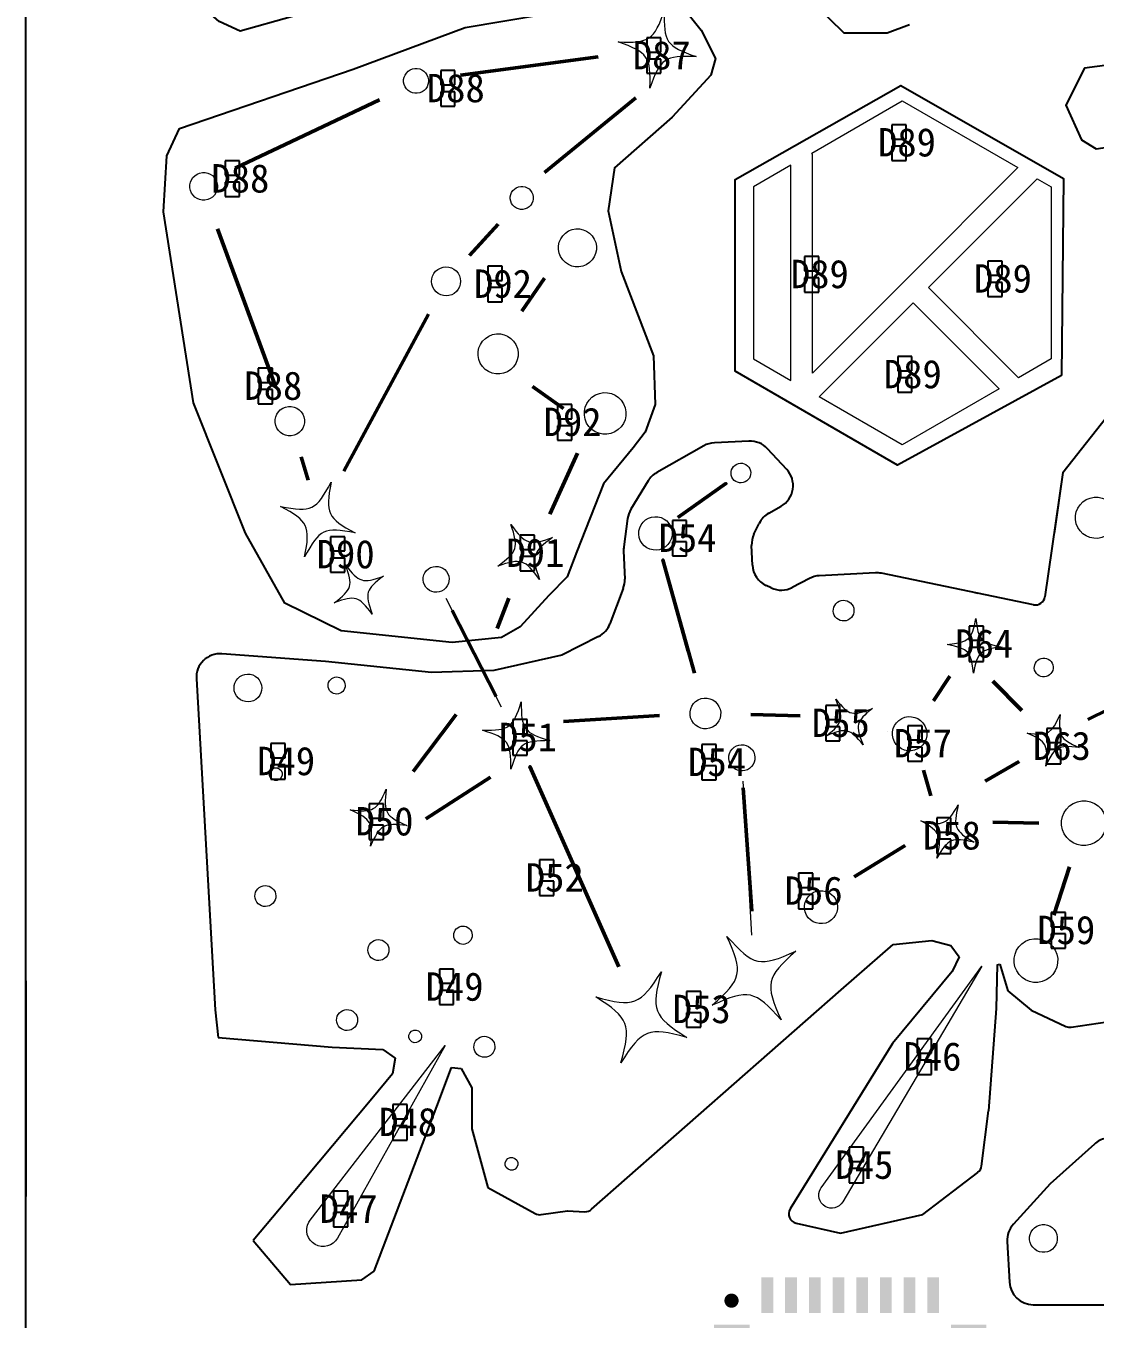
# Model space of a CAD drawing. Header units: millimetres. Extents: x -366 to 289, y -244 to 75.
# Drawn here: x -170.72 to -148.15, y -166.33 to -139.03 of the extents above; entities that cross this region are included whole.
import ezdxf

# ---------------------------------------------------------------- set-up
doc = ezdxf.new("R2010")
doc.units = ezdxf.units.MM
doc.header["$MEASUREMENT"] = 0
doc.linetypes.add('CENTER', pattern=[0.6, 0.375, -0.075, 0.075, -0.075])
for name, color, linetype in [('_U+56FE_U+5C42 1', 7, 'Continuous'), ('DEFAULT_1', 7, 'CENTER'), ('TOPOVERLAY', 2, 'Continuous'), ('TOPPASTE', 8, 'Continuous'), ('TOPSOLDER', 216, 'Continuous'), ('图层1', 1, 'Continuous')]:
    doc.layers.add(name, color=color, linetype=linetype)
doc.styles.add('TEXTSTYLE_3', font='simfang.ttf')

# ---------------------------------------------------------------- blocks, each defined once
blk = doc.blocks.new('LED A')
at = {"layer": 'DEFAULT_1'}
for p, q in [((2529.621, 927.49), (2529.621, 927.19)), ((2529.922, 927.49), (2529.621, 927.49)), ((2529.922, 927.19), (2529.922, 927.49)), ((2529.621, 927.19), (2529.922, 927.19)), ((2529.621, 927.04), (2529.621, 926.74)), ((2529.922, 927.04), (2529.621, 927.04)), ((2529.922, 926.74), (2529.922, 927.04)), ((2529.621, 926.74), (2529.922, 926.74))]:
    blk.add_line(p, q, dxfattribs=at)
blk = doc.blocks.new('LEDA 23')
at = {"color": 5}
blk.add_blockref('LED A', (-807.49, -1266.865), dxfattribs=at)
blk = doc.blocks.new('AIP33A06_128')
at = {"layer": 'TOPOVERLAY', "const_width": 0.15}
blk.add_lwpolyline([(-0.082669, 0.634746, 1), (0.067328, 0.634746, 1)], format="xyb", close=True, dxfattribs=at)
at = {"layer": 'TOPPASTE'}
for points in [[(0.874997, 1.125002), (0.625, 1.125002), (0.874997, 0.375001), (0.625, 0.375001)], [(1.374999, 1.125002), (1.125002, 1.125002), (1.374999, 0.375001), (1.125002, 0.375001)], [(1.874998, 1.125002), (1.625001, 1.125002), (1.874998, 0.375001), (1.625001, 0.375001)], [(2.374997, 1.125002), (2.125, 1.125002), (2.374997, 0.375001), (2.125, 0.375001)], [(2.874998, 1.125002), (2.625001, 1.125002), (2.874998, 0.375001), (2.625001, 0.375001)], [(3.374997, 1.125002), (3.125, 1.125002), (3.374997, 0.375001), (3.125, 0.375001)], [(3.874999, 1.125002), (3.625002, 1.125002), (3.874999, 0.375001), (3.625002, 0.375001)], [(4.125001, 0.375001), (4.374998, 0.375001), (4.125001, 1.125002), (4.374998, 1.125002)], [(0.375001, -0.124998), (0.375001, 0.124998), (-0.375001, -0.124998), (-0.375001, 0.124998)], [(4.199999, -3.499998), (4.199999, 0), (0.800001, -3.499998), (0.800001, 0)], [(4.625, 0.124998), (4.625, -0.124998), (5.375001, 0.124998), (5.375001, -0.124998)], [(-0.375001, -0.375001), (-0.375001, -0.624997), (0.375001, -0.375001), (0.375001, -0.624997)], [(4.625, -0.375003), (4.625, -0.625), (5.375001, -0.375003), (5.375001, -0.625)], [(-0.375001, -0.875002), (-0.375001, -1.124999), (0.375001, -0.875002), (0.375001, -1.124999)], [(4.625, -0.875002), (4.625, -1.124999), (5.375001, -0.875002), (5.375001, -1.124999)], [(-0.375001, -1.375001), (-0.375001, -1.624998), (0.375001, -1.375001), (0.375001, -1.624998)], [(4.625, -1.375001), (4.625, -1.624998), (5.375001, -1.375001), (5.375001, -1.624998)], [(-0.375001, -1.875003), (-0.375001, -2.125), (0.375001, -1.875003), (0.375001, -2.125)], [(4.625, -1.875003), (4.625, -2.125), (5.375001, -1.875003), (5.375001, -2.125)], [(-0.375001, -2.375002), (-0.375001, -2.624999), (0.375001, -2.375002), (0.375001, -2.624999)], [(4.625, -2.375002), (4.625, -2.624999), (5.375001, -2.375002), (5.375001, -2.624999)], [(-0.375001, -2.875001), (-0.375001, -3.124998), (0.375001, -2.875001), (0.375001, -3.124998)], [(4.625, -2.875003), (4.625, -3.125), (5.375001, -2.875003), (5.375001, -3.125)], [(-0.375001, -3.375002), (-0.375001, -3.624999), (0.375001, -3.375002), (0.375001, -3.624999)], [(4.625, -3.375002), (4.625, -3.624999), (5.375001, -3.375002), (5.375001, -3.624999)], [(0.625003, -4.625), (0.875, -4.625), (0.625003, -3.874999), (0.875, -3.874999)], [(1.125002, -4.625), (1.374999, -4.625), (1.125002, -3.874999), (1.374999, -3.874999)], [(1.625003, -4.625), (1.875, -4.625), (1.625003, -3.874999), (1.875, -3.874999)], [(2.125002, -4.625), (2.374999, -4.625), (2.125002, -3.874999), (2.374999, -3.874999)], [(2.625004, -4.625), (2.875001, -4.625), (2.625004, -3.874999), (2.875001, -3.874999)], [(3.125003, -4.625), (3.375, -4.625), (3.125003, -3.874999), (3.375, -3.874999)], [(3.625002, -4.625), (3.874999, -4.625), (3.625002, -3.874999), (3.874999, -3.874999)], [(4.125003, -4.625), (4.375, -4.625), (4.125003, -3.874999), (4.375, -3.874999)]]:
    blk.add_solid(points, dxfattribs=at)
at = {"layer": 'TOPSOLDER'}
for points in [[(0.874997, 1.125002), (0.625, 1.125002), (0.874997, 0.375001), (0.625, 0.375001)], [(1.374999, 1.125002), (1.125002, 1.125002), (1.374999, 0.375001), (1.125002, 0.375001)], [(1.874998, 1.125002), (1.625001, 1.125002), (1.874998, 0.375001), (1.625001, 0.375001)], [(2.374997, 1.125002), (2.125, 1.125002), (2.374997, 0.375001), (2.125, 0.375001)], [(2.874998, 1.125002), (2.625001, 1.125002), (2.874998, 0.375001), (2.625001, 0.375001)], [(3.374997, 1.125002), (3.125, 1.125002), (3.374997, 0.375001), (3.125, 0.375001)], [(3.874999, 1.125002), (3.625002, 1.125002), (3.874999, 0.375001), (3.625002, 0.375001)], [(4.125001, 0.375001), (4.374998, 0.375001), (4.125001, 1.125002), (4.374998, 1.125002)], [(0.375001, -0.124998), (0.375001, 0.124998), (-0.375001, -0.124998), (-0.375001, 0.124998)], [(4.199999, -3.499998), (4.199999, 0), (0.800001, -3.499998), (0.800001, 0)], [(4.625, 0.124998), (4.625, -0.124998), (5.375001, 0.124998), (5.375001, -0.124998)], [(-0.375001, -0.375001), (-0.375001, -0.624997), (0.375001, -0.375001), (0.375001, -0.624997)], [(4.625, -0.375003), (4.625, -0.625), (5.375001, -0.375003), (5.375001, -0.625)], [(-0.375001, -0.875002), (-0.375001, -1.124999), (0.375001, -0.875002), (0.375001, -1.124999)], [(4.625, -0.875002), (4.625, -1.124999), (5.375001, -0.875002), (5.375001, -1.124999)], [(-0.375001, -1.375001), (-0.375001, -1.624998), (0.375001, -1.375001), (0.375001, -1.624998)], [(4.625, -1.375001), (4.625, -1.624998), (5.375001, -1.375001), (5.375001, -1.624998)], [(-0.375001, -1.875003), (-0.375001, -2.125), (0.375001, -1.875003), (0.375001, -2.125)], [(4.625, -1.875003), (4.625, -2.125), (5.375001, -1.875003), (5.375001, -2.125)], [(-0.375001, -2.375002), (-0.375001, -2.624999), (0.375001, -2.375002), (0.375001, -2.624999)], [(4.625, -2.375002), (4.625, -2.624999), (5.375001, -2.375002), (5.375001, -2.624999)], [(-0.375001, -2.875001), (-0.375001, -3.124998), (0.375001, -2.875001), (0.375001, -3.124998)], [(4.625, -2.875003), (4.625, -3.125), (5.375001, -2.875003), (5.375001, -3.125)], [(-0.375001, -3.375002), (-0.375001, -3.624999), (0.375001, -3.375002), (0.375001, -3.624999)], [(4.625, -3.375002), (4.625, -3.624999), (5.375001, -3.375002), (5.375001, -3.624999)], [(0.625003, -4.625), (0.875, -4.625), (0.625003, -3.874999), (0.875, -3.874999)], [(1.125002, -4.625), (1.374999, -4.625), (1.125002, -3.874999), (1.374999, -3.874999)], [(1.625003, -4.625), (1.875, -4.625), (1.625003, -3.874999), (1.875, -3.874999)], [(2.125002, -4.625), (2.374999, -4.625), (2.125002, -3.874999), (2.374999, -3.874999)], [(2.625004, -4.625), (2.875001, -4.625), (2.625004, -3.874999), (2.875001, -3.874999)], [(3.125003, -4.625), (3.375, -4.625), (3.125003, -3.874999), (3.375, -3.874999)], [(3.625002, -4.625), (3.874999, -4.625), (3.625002, -3.874999), (3.874999, -3.874999)], [(4.125003, -4.625), (4.375, -4.625), (4.125003, -3.874999), (4.375, -3.874999)]]:
    blk.add_solid(points, dxfattribs=at)

msp = doc.modelspace()

# ---------------------------------------------------------------- linework, layer by layer
msp.add_line((-170.725, -174.366), (-170.725, -132.349))
at = {"layer": '_U+56FE_U+5C42 1', "lineweight": 50}
for points in [[(-161.546, -140.073), (-158.64, -139.691)], [(-159.777, -142.13), (-157.845, -140.551)], [(-163.258, -140.594), (-166.303, -142.039)], [(-161.359, -143.884), (-160.753, -143.217)], [(-166.678, -143.318), (-165.463, -146.625)], [(-159.777, -144.362), (-160.253, -145.056)], [(-164.008, -148.433), (-162.223, -145.117)], [(-160.024, -146.644), (-159.374, -147.114)], [(-164.767, -148.622), (-164.912, -148.132)], [(-159.662, -149.338), (-159.078, -148.057)], [(-156.738, -152.233), (-157.274, -150.307), (-156.609, -152.696)], [(-160.776, -151.753), (-160.524, -151.112)], [(-160.796, -153.188), (-161.723, -151.378)], [(-151.557, -153.278), (-151.212, -152.764)], [(-149.696, -153.487), (-150.308, -152.865)], [(-162.544, -154.771), (-161.641, -153.567)], [(-157.346, -153.594), (-159.374, -153.717)], [(-154.378, -153.601), (-155.419, -153.567)], [(-147.854, -153.459), (-148.301, -153.675)], [(-152.993, -153.821), (-152.993, -153.821)], [(-152.534, -153.926), (-152.534, -153.926)], [(-151.616, -155.287), (-151.77, -154.748)], [(-150.466, -154.979), (-149.754, -154.559)], [(-160.917, -154.891), (-162.276, -155.775)], [(-155.399, -157.723), (-155.579, -155.119)], [(-150.308, -155.841), (-149.337, -155.864)], [(-153.238, -156.996), (-152.16, -156.337)], [(-148.686, -156.782), (-149.022, -157.804)]]:
    msp.add_lwpolyline(points, dxfattribs=at)
at = {"layer": '_U+56FE_U+5C42 1', "lineweight": 0}
for points in [[(-155.362, -146.063), (-154.57, -146.521), (-154.57, -141.974), (-155.362, -142.432)], [(-149.077, -142.432), (-149.077, -146.063), (-149.767, -146.462), (-151.668, -144.56), (-149.371, -142.262)], [(-150.176, -146.698), (-152.22, -147.879), (-153.973, -146.866), (-151.991, -144.883)]]:
    msp.add_lwpolyline(points, close=True, dxfattribs=at)
at = {"layer": '_U+56FE_U+5C42 1', "lineweight": 50}
for points in [[(-156.958, -149.415), (-155.942, -148.696)], [(-158.205, -158.895), (-160.082, -154.669)]]:
    msp.add_lwpolyline(points, close=True, dxfattribs=at)
at = {"layer": '_U+56FE_U+5C42 1', "lineweight": 0}
for points in [[(-160.679, -153.416), (-161.853, -151.123)], [(-155.399, -158.228), (-155.579, -154.979)]]:
    msp.add_lwpolyline(points, dxfattribs=at)
at = {"layer": '_U+56FE_U+5C42 1', "lineweight": 25}
msp.add_lwpolyline([(-170.718, -163.741), (-170.718, -163.246)], dxfattribs=at)
at = {"layer": '_U+56FE_U+5C42 1', "lineweight": 0}
for points in [[(-158.218, -139.374), (-157.551, -139.399), (-157.459, -139.335), (-157.241, -138.705)], [(-157.241, -138.705), (-157.266, -139.372), (-157.202, -139.464), (-156.572, -139.682)], [(-157.549, -140.351), (-157.524, -139.685), (-157.587, -139.592), (-158.218, -139.374)], [(-156.572, -139.682), (-157.238, -139.657), (-157.331, -139.721), (-157.549, -140.351)], [(-162.738, -140.273), (-162.781, -140.134), (-162.702, -139.987), (-162.563, -139.944)], [(-162.563, -139.944), (-162.424, -139.902), (-162.277, -139.98), (-162.235, -140.119)], [(-162.409, -140.448), (-162.548, -140.49), (-162.696, -140.412), (-162.738, -140.273)], [(-162.235, -140.119), (-162.192, -140.258), (-162.27, -140.405), (-162.409, -140.448)], [(-154.129, -141.719), (-154.129, -141.719), (-152.22, -140.616), (-152.22, -140.616)], [(-152.22, -140.616), (-152.22, -140.616), (-149.78, -142.026), (-149.78, -142.026)], [(-154.114, -141.797), (-154.114, -141.77), (-154.12, -141.744), (-154.129, -141.719)], [(-154.114, -146.363), (-154.114, -146.363), (-154.114, -141.797), (-154.114, -141.797)], [(-167.25, -142.508), (-167.297, -142.353), (-167.21, -142.19), (-167.056, -142.143)], [(-149.78, -142.026), (-149.78, -142.026), (-152.151, -144.399), (-152.151, -144.399)], [(-160.486, -142.737), (-160.526, -142.609), (-160.453, -142.472), (-160.324, -142.433)], [(-160.324, -142.433), (-160.196, -142.394), (-160.059, -142.466), (-160.02, -142.595)], [(-166.885, -142.702), (-167.039, -142.749), (-167.203, -142.662), (-167.25, -142.508)], [(-160.182, -142.899), (-160.311, -142.939), (-160.447, -142.866), (-160.486, -142.737)], [(-160.02, -142.595), (-159.981, -142.724), (-160.053, -142.86), (-160.182, -142.899)], [(-159.264, -143.364), (-159.067, -143.261), (-158.824, -143.337), (-158.722, -143.534)], [(-159.434, -143.906), (-159.537, -143.709), (-159.46, -143.466), (-159.264, -143.364)], [(-158.722, -143.534), (-158.619, -143.731), (-158.695, -143.974), (-158.892, -144.076)], [(-162.025, -144.175), (-161.886, -144.08), (-161.695, -144.115), (-161.6, -144.255)], [(-158.892, -144.076), (-159.089, -144.179), (-159.331, -144.102), (-159.434, -143.906)], [(-162.104, -144.601), (-162.2, -144.461), (-162.164, -144.271), (-162.025, -144.175)], [(-161.6, -144.255), (-161.504, -144.394), (-161.54, -144.585), (-161.679, -144.68)], [(-152.152, -144.399), (-152.152, -144.399), (-154.114, -146.363), (-154.114, -146.363)], [(-152.151, -144.399), (-152.152, -144.399), (-152.152, -144.399), (-152.152, -144.399)], [(-161.679, -144.68), (-161.819, -144.776), (-162.009, -144.74), (-162.104, -144.601)], [(-160.95, -145.583), (-160.742, -145.475), (-160.486, -145.555), (-160.378, -145.763)], [(-161.129, -146.155), (-161.238, -145.947), (-161.157, -145.691), (-160.95, -145.583)], [(-160.378, -145.763), (-160.269, -145.97), (-160.35, -146.226), (-160.557, -146.335)], [(-160.557, -146.335), (-160.765, -146.443), (-161.021, -146.363), (-161.129, -146.155)], [(-158.884, -147.419), (-158.996, -147.203), (-158.912, -146.937), (-158.697, -146.825)], [(-158.697, -146.825), (-158.481, -146.712), (-158.215, -146.796), (-158.103, -147.011)], [(-165.45, -147.469), (-165.5, -147.304), (-165.407, -147.13), (-165.243, -147.08)], [(-165.243, -147.08), (-165.078, -147.029), (-164.904, -147.122), (-164.854, -147.287)], [(-158.103, -147.011), (-157.99, -147.227), (-158.074, -147.493), (-158.29, -147.605)], [(-164.854, -147.287), (-164.803, -147.451), (-164.896, -147.626), (-165.061, -147.676)], [(-165.061, -147.676), (-165.225, -147.726), (-165.399, -147.634), (-165.45, -147.469)], [(-158.29, -147.605), (-158.505, -147.718), (-158.771, -147.634), (-158.884, -147.419)], [(-155.794, -148.596), (-155.862, -148.504), (-155.843, -148.374), (-155.75, -148.306)], [(-155.75, -148.306), (-155.658, -148.238), (-155.528, -148.257), (-155.46, -148.349)], [(-155.46, -148.349), (-155.392, -148.442), (-155.411, -148.572), (-155.503, -148.64)], [(-165.348, -149.176), (-164.693, -149.304), (-164.592, -149.256), (-164.278, -148.667)], [(-164.278, -148.667), (-164.407, -149.322), (-164.358, -149.423), (-163.77, -149.737)], [(-155.503, -148.64), (-155.596, -148.708), (-155.726, -148.689), (-155.794, -148.596)], [(-164.839, -150.245), (-164.711, -149.591), (-164.759, -149.489), (-165.348, -149.176)], [(-160.762, -150.439), (-160.341, -150.133), (-160.315, -150.049), (-160.485, -149.557)], [(-160.485, -149.557), (-160.179, -149.978), (-160.095, -150.005), (-159.603, -149.834)], [(-157.714, -149.958), (-157.83, -149.801), (-157.797, -149.58), (-157.64, -149.464)], [(-157.64, -149.464), (-157.483, -149.348), (-157.261, -149.381), (-157.145, -149.538)], [(-157.145, -149.538), (-157.029, -149.695), (-157.062, -149.916), (-157.22, -150.032)], [(-148.002, -149.835), (-148.233, -149.904), (-148.475, -149.773), (-148.545, -149.543)], [(-163.77, -149.737), (-164.424, -149.608), (-164.526, -149.656), (-164.839, -150.245)], [(-159.603, -149.834), (-160.024, -150.141), (-160.051, -150.224), (-159.88, -150.717)], [(-157.22, -150.032), (-157.377, -150.148), (-157.598, -150.115), (-157.714, -149.958)], [(-164.213, -151.211), (-163.837, -150.928), (-163.814, -150.852), (-163.975, -150.41)], [(-163.975, -150.41), (-163.692, -150.786), (-163.616, -150.809), (-163.174, -150.648)], [(-162.225, -150.496), (-162.103, -150.406), (-161.932, -150.432), (-161.842, -150.553)], [(-159.88, -150.717), (-160.186, -150.295), (-160.27, -150.269), (-160.762, -150.439)], [(-163.174, -150.648), (-163.55, -150.931), (-163.573, -151.007), (-163.412, -151.449)], [(-162.282, -150.879), (-162.372, -150.757), (-162.346, -150.586), (-162.225, -150.496)], [(-161.842, -150.553), (-161.752, -150.675), (-161.778, -150.846), (-161.899, -150.936)], [(-161.899, -150.936), (-162.021, -151.026), (-162.192, -151), (-162.282, -150.879)], [(-163.412, -151.449), (-163.695, -151.073), (-163.771, -151.05), (-164.213, -151.211)], [(-153.633, -151.508), (-153.704, -151.411), (-153.684, -151.274), (-153.587, -151.202)], [(-153.587, -151.202), (-153.49, -151.13), (-153.353, -151.151), (-153.281, -151.248)], [(-153.281, -151.248), (-153.209, -151.345), (-153.23, -151.481), (-153.327, -151.553)], [(-153.327, -151.553), (-153.424, -151.625), (-153.561, -151.605), (-153.633, -151.508)], [(-151.27, -152.093), (-150.81, -152.046), (-150.752, -151.994), (-150.663, -151.54)], [(-150.663, -151.54), (-150.616, -152), (-150.564, -152.058), (-150.11, -152.147)], [(-150.717, -152.7), (-150.764, -152.24), (-150.816, -152.182), (-151.27, -152.093)], [(-150.11, -152.147), (-150.57, -152.194), (-150.628, -152.246), (-150.717, -152.7)], [(-149.409, -152.67), (-149.46, -152.573), (-149.422, -152.452), (-149.325, -152.401)], [(-149.325, -152.401), (-149.228, -152.351), (-149.107, -152.388), (-149.056, -152.486)], [(-149.056, -152.486), (-149.006, -152.583), (-149.043, -152.704), (-149.141, -152.754)], [(-166.276, -153.179), (-166.369, -153.046), (-166.338, -152.863), (-166.205, -152.77)], [(-166.205, -152.77), (-166.073, -152.676), (-165.89, -152.708), (-165.796, -152.841)], [(-165.796, -152.841), (-165.703, -152.973), (-165.734, -153.156), (-165.867, -153.25)], [(-164.31, -153.061), (-164.367, -152.98), (-164.348, -152.868), (-164.267, -152.811)], [(-164.267, -152.811), (-164.186, -152.753), (-164.073, -152.773), (-164.016, -152.854)], [(-164.016, -152.854), (-163.959, -152.935), (-163.978, -153.048), (-164.059, -153.105)], [(-149.141, -152.754), (-149.238, -152.805), (-149.359, -152.768), (-149.409, -152.67)], [(-164.059, -153.105), (-164.141, -153.162), (-164.253, -153.143), (-164.31, -153.061)], [(-165.867, -153.25), (-166, -153.343), (-166.183, -153.311), (-166.276, -153.179)], [(-161.085, -153.904), (-160.512, -153.907), (-160.434, -153.85), (-160.265, -153.302)], [(-160.265, -153.302), (-160.267, -153.875), (-160.21, -153.953), (-159.662, -154.122)], [(-156.665, -153.698), (-156.747, -153.539), (-156.686, -153.343), (-156.527, -153.26)], [(-156.527, -153.26), (-156.368, -153.177), (-156.172, -153.239), (-156.089, -153.398)], [(-156.089, -153.398), (-156.006, -153.556), (-156.068, -153.752), (-156.227, -153.835)], [(-153.814, -154.018), (-153.469, -153.734), (-153.45, -153.661), (-153.622, -153.247)], [(-153.622, -153.247), (-153.337, -153.593), (-153.264, -153.612), (-152.851, -153.44)], [(-152.851, -153.44), (-153.196, -153.724), (-153.215, -153.798), (-153.044, -154.211)], [(-152.385, -154.144), (-152.478, -153.966), (-152.409, -153.747), (-152.231, -153.654)], [(-152.231, -153.654), (-152.054, -153.562), (-151.835, -153.631), (-151.742, -153.808)], [(-149.581, -153.963), (-149.132, -154.018), (-149.066, -153.98), (-148.883, -153.567)], [(-148.883, -153.567), (-148.938, -154.016), (-148.9, -154.082), (-148.487, -154.265)], [(-160.483, -154.725), (-160.48, -154.151), (-160.537, -154.074), (-161.085, -153.904)], [(-156.227, -153.835), (-156.386, -153.918), (-156.582, -153.856), (-156.665, -153.698)], [(-153.044, -154.211), (-153.328, -153.865), (-153.401, -153.847), (-153.814, -154.018)], [(-151.742, -153.808), (-151.649, -153.986), (-151.718, -154.205), (-151.896, -154.298)], [(-159.662, -154.122), (-160.236, -154.12), (-160.314, -154.177), (-160.483, -154.725)], [(-155.771, -154.261), (-155.648, -154.17), (-155.475, -154.196), (-155.383, -154.319)], [(-151.896, -154.298), (-152.073, -154.39), (-152.292, -154.321), (-152.385, -154.144)], [(-149.185, -154.661), (-149.13, -154.213), (-149.168, -154.146), (-149.581, -153.963)], [(-148.487, -154.265), (-148.935, -154.21), (-149.002, -154.248), (-149.185, -154.661)], [(-155.83, -154.649), (-155.921, -154.525), (-155.895, -154.352), (-155.771, -154.261)], [(-155.383, -154.319), (-155.292, -154.442), (-155.319, -154.616), (-155.442, -154.707)], [(-165.556, -154.906), (-165.599, -154.845), (-165.585, -154.761), (-165.524, -154.718)], [(-165.524, -154.718), (-165.463, -154.675), (-165.379, -154.69), (-165.336, -154.751)], [(-165.336, -154.751), (-165.293, -154.812), (-165.307, -154.896), (-165.368, -154.939)], [(-155.442, -154.707), (-155.565, -154.797), (-155.739, -154.772), (-155.83, -154.649)], [(-165.368, -154.939), (-165.429, -154.982), (-165.513, -154.967), (-165.556, -154.906)], [(-163.88, -155.582), (-163.388, -155.642), (-163.315, -155.601), (-163.114, -155.148)], [(-163.114, -155.148), (-163.174, -155.64), (-163.133, -155.713), (-162.68, -155.914)], [(-163.446, -156.348), (-163.385, -155.856), (-163.427, -155.783), (-163.88, -155.582)], [(-151.826, -155.814), (-151.356, -155.927), (-151.281, -155.895), (-151.036, -155.478)], [(-151.036, -155.478), (-151.149, -155.948), (-151.117, -156.023), (-150.701, -156.268)], [(-148.836, -156.001), (-148.911, -155.751), (-148.77, -155.487), (-148.52, -155.412)], [(-148.52, -155.412), (-148.27, -155.337), (-148.007, -155.479), (-147.931, -155.728)], [(-162.68, -155.914), (-163.172, -155.853), (-163.245, -155.895), (-163.446, -156.348)], [(-151.49, -156.603), (-151.377, -156.133), (-151.409, -156.058), (-151.826, -155.814)], [(-147.931, -155.728), (-147.856, -155.978), (-147.998, -156.242), (-148.248, -156.317)], [(-148.248, -156.317), (-148.497, -156.392), (-148.761, -156.25), (-148.836, -156.001)], [(-150.701, -156.268), (-151.17, -156.155), (-151.245, -156.187), (-151.49, -156.603)], [(-165.849, -157.53), (-165.919, -157.43), (-165.895, -157.291), (-165.795, -157.221)], [(-165.795, -157.221), (-165.695, -157.15), (-165.557, -157.174), (-165.486, -157.274)], [(-165.486, -157.274), (-165.416, -157.374), (-165.44, -157.513), (-165.54, -157.583)], [(-165.54, -157.583), (-165.64, -157.654), (-165.778, -157.63), (-165.849, -157.53)], [(-161.607, -158.07), (-161.519, -158.008), (-161.399, -158.029), (-161.337, -158.116)], [(-163.407, -158.361), (-163.307, -158.291), (-163.169, -158.315), (-163.099, -158.415)], [(-161.654, -158.34), (-161.715, -158.252), (-161.694, -158.131), (-161.607, -158.07)], [(-161.337, -158.116), (-161.275, -158.204), (-161.296, -158.325), (-161.384, -158.386)], [(-156.231, -159.708), (-155.602, -159.154), (-155.573, -159.016), (-155.92, -158.253)], [(-155.92, -158.253), (-155.366, -158.881), (-155.228, -158.911), (-154.466, -158.563)], [(-149.839, -158.897), (-149.913, -158.653), (-149.775, -158.395), (-149.53, -158.322)], [(-149.53, -158.322), (-149.286, -158.248), (-149.029, -158.387), (-148.955, -158.631)], [(-163.461, -158.67), (-163.531, -158.57), (-163.507, -158.432), (-163.407, -158.361)], [(-163.099, -158.415), (-163.028, -158.515), (-163.052, -158.653), (-163.152, -158.723)], [(-161.384, -158.386), (-161.471, -158.448), (-161.592, -158.427), (-161.654, -158.34)], [(-154.466, -158.563), (-155.094, -159.118), (-155.124, -159.256), (-154.776, -160.018)], [(-163.152, -158.723), (-163.252, -158.794), (-163.39, -158.77), (-163.461, -158.67)], [(-148.955, -158.631), (-148.882, -158.875), (-149.02, -159.133), (-149.264, -159.206)], [(-158.693, -159.532), (-157.886, -159.756), (-157.754, -159.705), (-157.305, -158.999)], [(-157.305, -158.999), (-157.529, -159.805), (-157.478, -159.937), (-156.771, -160.387)], [(-153.93, -163.56), (-153.93, -163.56), (-150.539, -158.881), (-150.539, -158.881)], [(-150.539, -158.881), (-150.539, -158.881), (-153.476, -163.857), (-153.476, -163.857)], [(-149.264, -159.206), (-149.508, -159.28), (-149.766, -159.141), (-149.839, -158.897)], [(-154.776, -160.018), (-155.33, -159.39), (-155.468, -159.36), (-156.231, -159.708)], [(-158.159, -160.92), (-157.935, -160.113), (-157.986, -159.981), (-158.693, -159.532)], [(-164.123, -160.147), (-164.193, -160.047), (-164.169, -159.909), (-164.069, -159.839)], [(-164.069, -159.839), (-163.969, -159.768), (-163.831, -159.792), (-163.76, -159.892)], [(-163.76, -159.892), (-163.69, -159.992), (-163.714, -160.13), (-163.814, -160.201)], [(-163.814, -160.201), (-163.914, -160.271), (-164.052, -160.247), (-164.123, -160.147)], [(-162.581, -160.254), (-162.52, -160.211), (-162.435, -160.226), (-162.393, -160.287)], [(-156.771, -160.387), (-157.578, -160.162), (-157.71, -160.213), (-158.159, -160.92)], [(-162.613, -160.442), (-162.656, -160.381), (-162.642, -160.297), (-162.581, -160.254)], [(-162.425, -160.475), (-162.486, -160.518), (-162.57, -160.503), (-162.613, -160.442)], [(-162.393, -160.287), (-162.35, -160.348), (-162.364, -160.432), (-162.425, -160.475)], [(-161.224, -160.712), (-161.294, -160.612), (-161.27, -160.474), (-161.17, -160.403)], [(-161.17, -160.403), (-161.07, -160.333), (-160.932, -160.357), (-160.862, -160.457)], [(-160.862, -160.457), (-160.791, -160.557), (-160.815, -160.695), (-160.915, -160.765)], [(-164.723, -164.242), (-164.723, -164.242), (-161.871, -160.558), (-161.871, -160.558)], [(-161.871, -160.558), (-161.871, -160.558), (-164.145, -164.624), (-164.145, -164.624)], [(-160.915, -160.765), (-161.015, -160.836), (-161.153, -160.812), (-161.224, -160.712)], [(-160.581, -163.133), (-160.624, -163.072), (-160.609, -162.988), (-160.548, -162.945)], [(-160.548, -162.945), (-160.487, -162.902), (-160.403, -162.917), (-160.36, -162.978)], [(-160.393, -163.166), (-160.454, -163.209), (-160.538, -163.194), (-160.581, -163.133)], [(-160.36, -162.978), (-160.317, -163.039), (-160.332, -163.123), (-160.393, -163.166)], [(-153.848, -163.953), (-153.977, -163.877), (-154.02, -163.71), (-153.944, -163.581)], [(-153.944, -163.581), (-153.939, -163.574), (-153.935, -163.566), (-153.93, -163.56)], [(-153.476, -163.857), (-153.552, -163.987), (-153.719, -164.029), (-153.848, -163.953)], [(-164.618, -164.758), (-164.785, -164.664), (-164.845, -164.452), (-164.752, -164.285)], [(-164.752, -164.285), (-164.743, -164.27), (-164.733, -164.255), (-164.723, -164.242)], [(-149.323, -164.348), (-149.168, -164.301), (-149.004, -164.388), (-148.957, -164.543)], [(-149.518, -164.714), (-149.565, -164.559), (-149.478, -164.395), (-149.323, -164.348)], [(-148.957, -164.543), (-148.91, -164.699), (-148.997, -164.863), (-149.152, -164.91)], [(-164.145, -164.624), (-164.239, -164.791), (-164.451, -164.851), (-164.618, -164.758)], [(-149.152, -164.91), (-149.307, -164.957), (-149.471, -164.869), (-149.518, -164.714)]]:
    msp.add_open_spline(points, degree=3, dxfattribs=at)
for points, knots in [([(-167.056, -142.143), (-166.901, -142.095), (-166.738, -142.182), (-166.691, -142.337), (-166.644, -142.491), (-166.73, -142.655), (-166.885, -142.702)], [1, 1, 1, 1, 2, 2, 2, 3, 3, 3, 3]), ([(-148.545, -149.543), (-148.614, -149.313), (-148.484, -149.07), (-148.253, -149.001), (-148.023, -148.932), (-147.78, -149.062), (-147.711, -149.292), (-147.642, -149.522), (-147.772, -149.765), (-148.002, -149.835)], [1, 1, 1, 1, 2, 2, 2, 3, 3, 3, 4, 4, 4, 4]), ([(-153.834, -157.971), (-154.019, -158.026), (-154.213, -157.922), (-154.269, -157.737), (-154.325, -157.553), (-154.22, -157.358), (-154.035, -157.302)], [0, 0, 0, 0, 1, 1, 1, 2, 2, 2, 2]), ([(-154.035, -157.302), (-153.851, -157.247), (-153.656, -157.351), (-153.6, -157.536), (-153.545, -157.721), (-153.65, -157.915), (-153.834, -157.971)], [2, 2, 2, 2, 3, 3, 3, 4, 4, 4, 4])]:
    msp.add_open_spline(points, degree=3, knots=knots, dxfattribs=at)
at = {"layer": '_U+56FE_U+5C42 1', "lineweight": 25}
for points in [[(-170.72, -160.509), (-170.72, -160.053), (-170.721, -159.597), (-170.722, -159.14)], [(-170.719, -161.877), (-170.719, -161.421), (-170.719, -160.965), (-170.72, -160.509)], [(-170.718, -163.246), (-170.718, -162.79), (-170.719, -162.334), (-170.719, -161.877)]]:
    msp.add_open_spline(points, degree=3, dxfattribs=at)
at = {"layer": 'Defpoints', "color": 6}
for p, q in [((-148.826, -148.462), (-144.162, -142.52)), ((-156.409, -147.899), (-157.405, -148.463)), ((-155.456, -147.801), (-156.186, -147.835)), ((-154.659, -148.397), (-155.066, -147.96)), ((-148.826, -148.462), (-149.209, -151.086)), ((-148.826, -148.462), (-149.014, -149.749)), ((-157.586, -148.639), (-157.95, -149.238)), ((-155.036, -149.318), (-154.779, -149.173)), ((-158.018, -149.431), (-158.099, -150.031)), ((-155.35, -149.765), (-155.24, -149.537)), ((-158.103, -150.118), (-158.079, -150.713)), ((-155.382, -150.415), (-155.4, -150.003)), ((-152.785, -150.579), (-153.972, -150.641)), ((-149.448, -151.253), (-152.658, -150.589)), ((-158.111, -150.909), (-158.391, -151.653)), ((-154.986, -150.898), (-155.095, -150.847)), ((-154.179, -150.697), (-154.541, -150.888)), ((-158.631, -151.922), (-159.41, -152.32)), ((-164.396, -152.45), (-166.588, -152.288)), ((-159.41, -152.32), (-160.845, -152.643)), ((-162.158, -152.684), (-164.396, -152.45)), ((-167.124, -152.815), (-166.731, -159.807)), ((-160.845, -152.643), (-162.158, -152.684)), ((-153.51, -159.379), (-152.414, -158.426)), ((-152.414, -158.426), (-151.594, -158.342)), ((-151.594, -158.342), (-151.193, -158.444)), ((-151.193, -158.444), (-151.016, -158.686)), ((-151.016, -158.686), (-151.165, -158.994)), ((-150.217, -158.856), (-150.233, -159.777)), ((-150.217, -158.856), (-150.158, -158.838)), ((-150.158, -158.838), (-149.99, -159.403)), ((-148.652, -160.169), (-139.745, -158.836)), ((-151.165, -158.994), (-152.424, -160.514)), ((-149.99, -159.403), (-149.496, -159.813)), ((-166.731, -159.807), (-166.663, -160.39)), ((-150.233, -159.777), (-150.401, -161.939)), ((-149.496, -159.813), (-148.766, -160.153)), ((-166.663, -160.39), (-164.257, -160.589)), ((-164.257, -160.589), (-163.185, -160.643)), ((-163.185, -160.643), (-162.928, -160.826)), ((-152.424, -160.514), (-154.585, -164.007)), ((-162.928, -160.826), (-162.982, -161.158)), ((-162.049, -161.843), (-161.738, -161.019)), ((-161.738, -161.019), (-161.535, -161.04)), ((-161.535, -161.04), (-161.31, -161.447)), ((-162.982, -161.158), (-163.421, -161.683)), ((-161.31, -161.447), (-161.31, -162.314)), ((-163.421, -161.683), (-165.369, -164.009)), ((-163.367, -165.321), (-162.049, -161.843)), ((-150.545, -163.1), (-150.401, -161.939)), ((-161.31, -162.314), (-160.967, -163.557)), ((-151.783, -164.126), (-150.621, -163.234)), ((-165.369, -164.009), (-165.922, -164.67)), ((-154.46, -164.307), (-153.526, -164.519)), ((-153.526, -164.519), (-151.783, -164.126))]:
    msp.add_line(p, q, dxfattribs=at)
for points in [[(-164.103, -133.684), (-163.793, -133.813), (-163.593, -134.103), (-162.867, -135.36), (-162.867, -136.341), (-163.495, -137.217), (-165.097, -138.84), (-166.202, -139.149), (-166.644, -138.939), (-167.197, -138.453), (-167.262, -137.479), (-165.196, -133.785), (-164.526, -133.723)], [(-148.86, -146.412), (-152.319, -148.306), (-155.75, -146.32), (-155.75, -142.277), (-152.25, -140.292), (-148.813, -142.258)]]:
    msp.add_lwpolyline(points, close=True, dxfattribs=at)
for points in [[(-154.374, -138.276), (-153.454, -139.179), (-152.535, -139.179), (-152.068, -139.007)], [(-142.923, -138.263), (-142.969, -139.088), (-147.672, -139.835), (-148.373, -139.928), (-148.763, -140.708), (-148.436, -141.44), (-148.124, -141.627), (-146.847, -141.44), (-143.702, -141.16), (-142.436, -141.034), (-140.909, -141.427), (-139.947, -141.674), (-139.389, -141.278), (-139.091, -140.429), (-138.29, -138.148)], [(-156.881, -138.604), (-156.468, -139.123), (-156.163, -139.723), (-156.259, -140.078), (-157.08, -140.961), (-158.293, -142.033), (-158.427, -142.937), (-158.158, -144.22), (-157.471, -145.999), (-157.439, -147.027), (-157.645, -147.611), (-157.901, -147.941), (-158.528, -148.7), (-159.088, -150.129), (-159.298, -150.667), (-159.684, -151.055), (-160.286, -151.72), (-160.679, -151.945), (-161.726, -152.049), (-164.064, -151.802), (-165.257, -151.219), (-166.089, -149.739), (-167.184, -146.992), (-167.815, -142.958), (-167.748, -141.781), (-167.483, -141.202), (-163.817, -139.951), (-161.449, -139.067), (-158.981, -138.653)], [(-165.922, -164.67), (-165.135, -165.602), (-163.632, -165.504), (-163.367, -165.321)]]:
    msp.add_lwpolyline(points, dxfattribs=at)
at = {"layer": 'Defpoints'}
msp.add_lwpolyline([(-156.881, -138.604), (-156.468, -139.123), (-156.163, -139.723), (-156.259, -140.078), (-157.08, -140.961), (-158.293, -142.033), (-158.427, -142.937), (-158.158, -144.22), (-157.471, -145.999), (-157.439, -147.027), (-157.645, -147.611), (-157.901, -147.941), (-158.528, -148.7), (-159.088, -150.129), (-159.298, -150.667), (-159.684, -151.055), (-160.286, -151.72), (-160.679, -151.945), (-161.726, -152.049), (-164.064, -151.802), (-165.257, -151.219), (-166.089, -149.739), (-167.184, -146.992), (-167.815, -142.958), (-167.748, -141.781), (-167.483, -141.202), (-163.817, -139.951), (-161.449, -139.067), (-158.981, -138.653)], dxfattribs=at)
at = {"layer": 'Defpoints', "color": 6}
msp.add_lwpolyline([(-160.967, -163.557), (-159.969, -164.103, 0.16355), (-159.844, -164.126), (-159.29, -164.043), (-158.921, -164.064, 0.196575), (-158.778, -164.014), (-153.51, -159.379)], format="xyb", dxfattribs=at)
msp.add_lwpolyline([(-149.456, -166.028), (-138.769, -166.028, 0.153793), (-138.482, -165.938), (-138.074, -165.652), (-137.818, -164.992), (-137.776, -163.624), (-138.086, -162.414), (-138.825, -161.941), (-140.997, -161.66), (-143.894, -161.66), (-145.977, -162.103), (-147.931, -162.519, 0.131573), (-148.161, -162.636), (-149.095, -163.477), (-149.872, -164.329, 0.200691), (-150.001, -164.692), (-149.955, -165.555, 0.398707)], format="xyb", close=True, dxfattribs=at)
for centre, radius, start, end in [((-156.163, -148.335), 0.5, 92.6735, 119.5211), ((-155.432, -148.3), 0.5, 42.9419, 92.6735), ((-157.158, -148.898), 0.5, 119.5211, 148.7372), ((-155.025, -148.738), 0.5, 299.4654, 42.9419), ((-157.522, -149.498), 0.5, 148.7372, 172.2985), ((-154.79, -149.754), 0.5, 119.4654, 154.274), ((-154.9, -149.982), 0.5, 154.274, 182.4383), ((-157.603, -150.098), 0.5, 172.2985, 182.3047), ((-154.882, -150.394), 0.5, 182.4383, 244.8148), ((-153.946, -151.14), 0.5, 92.9568, 117.7416), ((-152.76, -151.079), 0.5, 78.3188, 92.9568), ((-158.579, -150.733), 0.5, 339.3683, 2.3047), ((-154.774, -150.445), 0.5, 244.8148, 297.7416), ((-150.779, -151.488), 0.5, 71.1231, 78.3188), ((-149.407, -151.057), 0.2, 258.3188, 351.6916), ((-158.859, -151.477), 0.5, 297.0914, 339.3683), ((-166.625, -152.787), 0.5, 85.7751, 183.2114), ((-148.682, -159.971), 0.2, 245.0205, 278.5142), ((-150.743, -163.075), 0.2, 307.5231, 352.9335), ((-154.415, -164.112), 0.2, 148.2588, 257.2046)]:
    msp.add_arc(centre, radius, start, end, dxfattribs=at)

# ---------------------------------------------------------------- block references
at = {"color": 6}
for p in [(-1879.747, 200.089), (-1884.096, 199.396), (-1874.57, 198.251), (-1888.645, 197.49), (-1883.101, 195.267), (-1876.412, 195.472), (-1872.545, 195.377), (-1874.447, 193.359), (-1887.951, 193.114), (-1881.631, 192.349), (-1879.204, 189.903), (-1886.423, 189.557), (-1882.416, 189.587), (-1872.939, 187.671), (-1875.967, 185.998), (-1882.573, 185.698), (-1874.231, 185.567), (-1871.3, 185.513), (-1887.68, 185.192), (-1878.581, 185.173), (-1885.604, 183.92), (-1873.623, 183.623), (-1882.009, 182.735), (-1876.543, 182.456), (-1871.207, 181.625), (-1884.124, 180.431), (-1878.906, 179.958), (-1874.033, 178.957), (-1885.105, 177.573), (-1875.469, 176.671), (-1886.361, 175.741)]:
    msp.add_blockref('LEDA 23', p, dxfattribs=at)
msp.add_blockref('AIP33A06_128', (-155.817, -166.577))

# ---------------------------------------------------------------- texts
at = {"layer": '图层1', "color": 2, "char_height": 0.6, "width": 0.28307, "attachment_point": 1, "style": 'TEXTSTYLE_3'}
for s, insert in [('D87', (-157.909, -139.354)), ('D88', (-162.258, -140.047)), ('D89', (-152.732, -141.191)), ('D88', (-166.807, -141.953)), ('D89', (-154.573, -143.971)), ('D89', (-150.706, -144.065)), ('D92', (-161.262, -144.176)), ('D89', (-152.609, -146.084)), ('D88', (-166.112, -146.328)), ('D92', (-159.792, -147.093)), ('D54', (-157.366, -149.539)), ('D91', (-160.578, -149.855)), ('D90', (-164.584, -149.885)), ('D64', (-151.101, -151.771)), ('D55', (-154.129, -153.445)), ('D51', (-160.734, -153.744)), ('D57', (-152.393, -153.875)), ('D63', (-149.461, -153.929)), ('D49', (-165.841, -154.251)), ('D54', (-156.742, -154.27)), ('D50', (-163.765, -155.523)), ('D58', (-151.784, -155.82)), ('D52', (-160.17, -156.708)), ('D56', (-154.704, -156.987)), ('D59', (-149.368, -157.817)), ('D49', (-162.285, -159.012)), ('D53', (-157.067, -159.485)), ('D46', (-152.194, -160.486)), ('D48', (-163.266, -161.87)), ('D45', (-153.631, -162.771)), ('D47', (-164.522, -163.701))]:
    msp.add_mtext(s, dxfattribs=dict(at, insert=insert))

doc.saveas('drawing.dxf')
